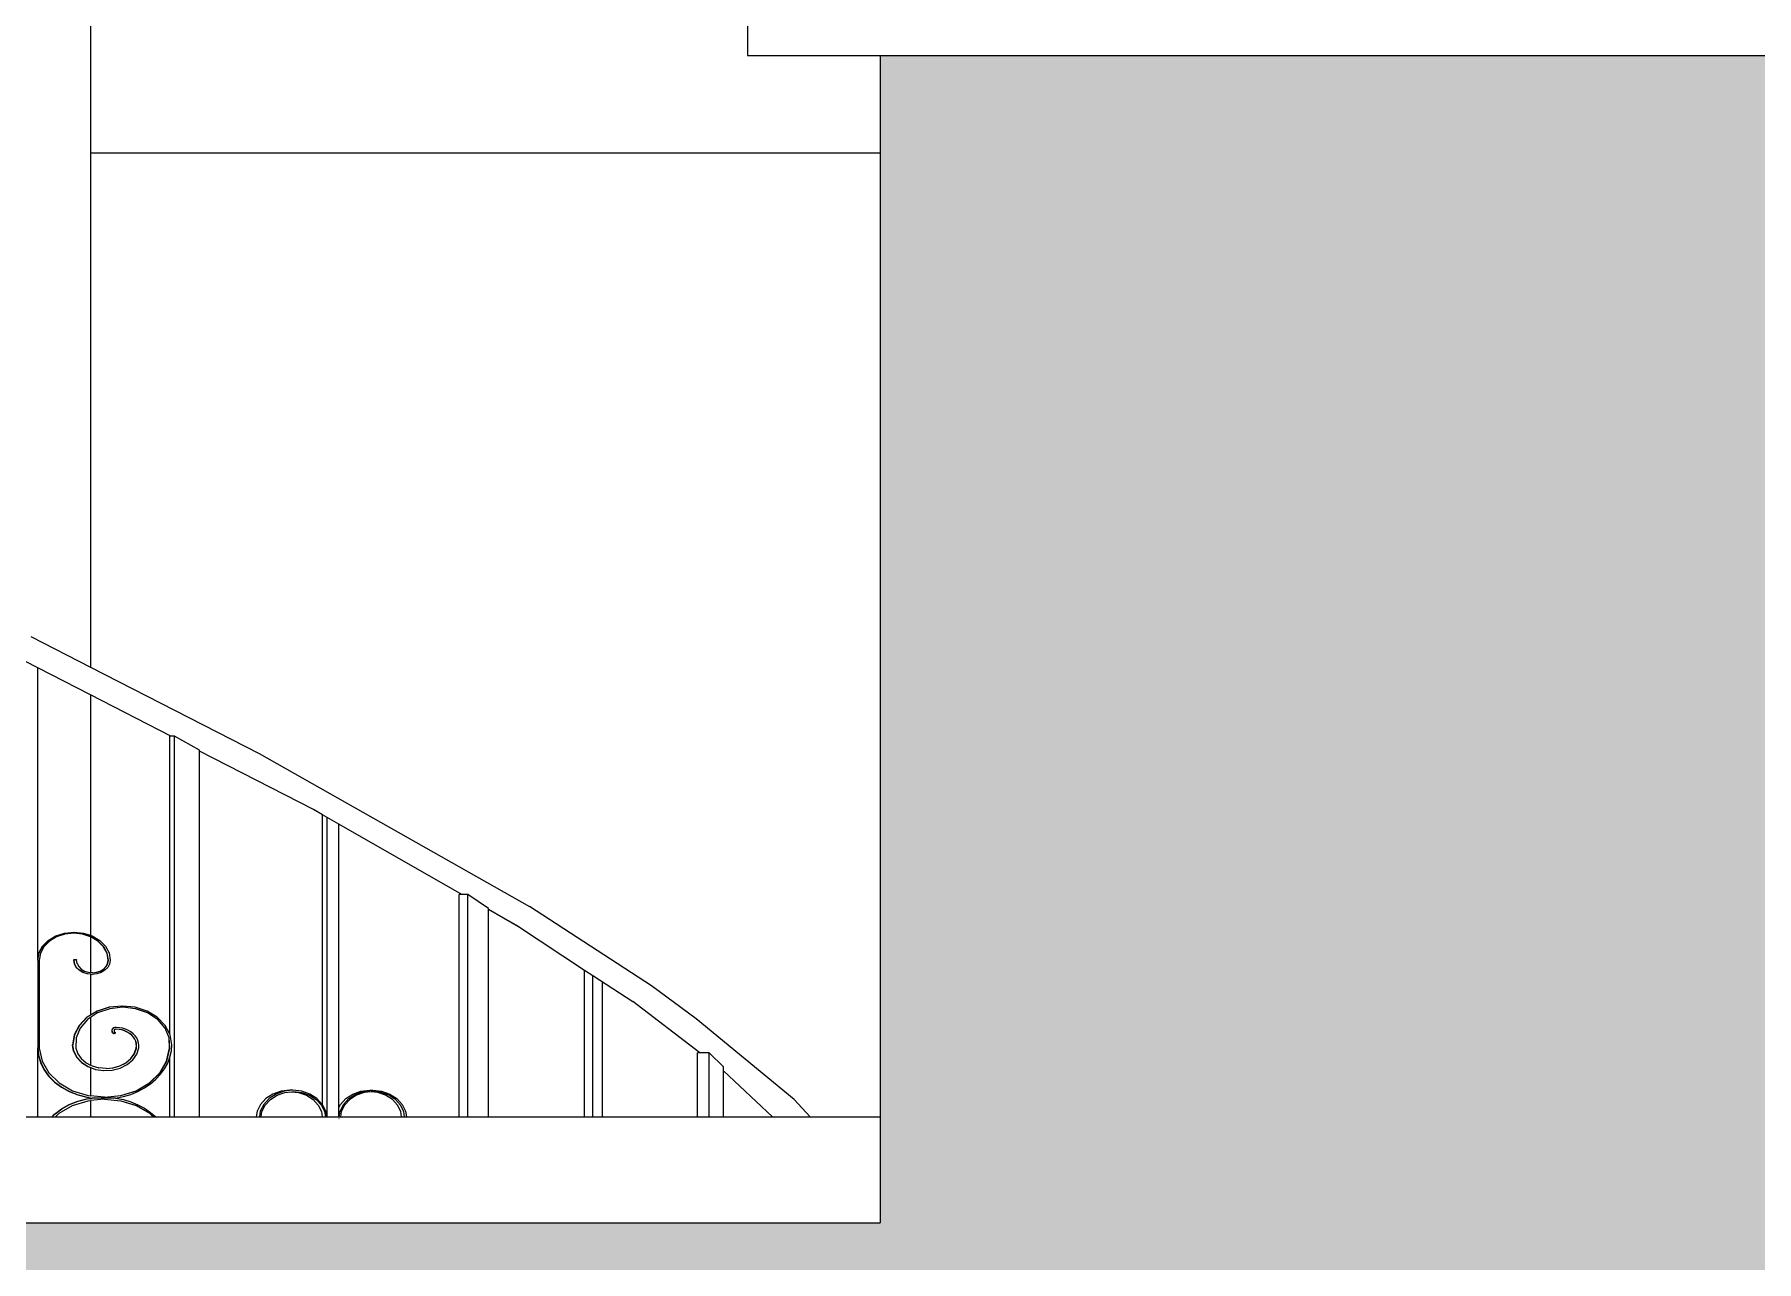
# Model space of a CAD drawing. Header units: millimetres. Extents: x 173236 to 801264, y -94969 to 615039.
# Drawn here: x 445871 to 447493, y -3010 to -1854 of the extents above; entities that cross this region are included whole.
import ezdxf

# ---------------------------------------------------------------- set-up
doc = ezdxf.new("R2010")
doc.units = ezdxf.units.MM
doc.header["$MEASUREMENT"] = 0
for name, color, linetype in [('VOX-A-ANNO-SYMB', 33, 'Continuous'), ('VOX-A-ELEV-1-NEAR', 130, 'Continuous'), ('VOX-A-STAIRS-STEPS', 140, 'Continuous'), ('VOX-A-WALL-PATT', 233, 'Continuous')]:
    doc.layers.add(name, color=color, linetype=linetype)

# ---------------------------------------------------------------- blocks, each defined once
blk = doc.blocks.new('SSS')
at = {"layer": 'VOX-A-WALL-PATT'}
for p, q in [((384224.9, -2257.9), (384224.9, -2389.3)), ((384224.9, -2389.3), (384968.7, -2389.3)), ((384224.9, -2389.3), (384224.9, -2547.4)), ((384224.9, -2547.4), (384224.9, -2873.8)), ((384168.7, -2845), (384224.9, -2873.8)), ((384224.9, -2900), (384163, -2868.1)), ((384175.3, -3148.6), (384175.3, -2874.5)), ((384224.9, -2873.8), (384383.6, -2955.3)), ((384224.9, -2900), (384224.9, -3126.4)), ((384300.4, -2938.8), (384224.9, -2900)), ((384299.6, -3219.7), (384299.6, -2938.8)), ((384300.4, -2938.8), (384299.6, -2938.8)), ((384304, -2938.8), (384300.4, -2938.8)), ((384327.5, -2952), (384304, -2938.8)), ((384304, -3297.4), (384304, -2938.8)), ((384327.5, -2952.8), (384327.5, -2952)), ((384434.8, -3008), (384327.5, -2952.8)), ((384327.5, -3297.4), (384327.5, -2952.8)), ((384383.6, -2955.3), (384638.4, -3099.2)), ((384443.4, -3013), (384434.8, -3008)), ((384443.4, -3286.2), (384443.4, -3013)), ((384447.7, -3015.4), (384443.4, -3013)), ((384447.7, -3297.4), (384447.7, -3015.4)), ((384458.9, -3021.8), (384447.7, -3015.4)), ((384574.8, -3088), (384458.9, -3021.8)), ((384458.9, -3288.6), (384458.9, -3021.8)), ((384572.1, -3297.4), (384572.1, -3088)), ((384574.8, -3088), (384572.1, -3088)), ((384576.4, -3088), (384574.8, -3088)), ((384580.2, -3088), (384576.4, -3088)), ((384599.7, -3101.1), (384580.2, -3088)), ((384580.2, -3297.4), (384580.2, -3088)), ((384599.7, -3101.7), (384599.7, -3101.1)), ((384599.7, -3101.7), (384627.9, -3118.3)), ((384599.7, -3102.2), (384599.7, -3101.7)), ((384627.9, -3118.3), (384599.7, -3102.2)), ((384599.7, -3297.4), (384599.7, -3102.2)), ((384753.3, -3174.1), (384638.4, -3099.2)), ((384185.1, -3131.2), (384192.1, -3126.9)), ((384185.3, -3131.2), (384192.4, -3126.9)), ((384192.9, -3127.9), (384186.1, -3132)), ((384192.1, -3126.9), (384200.4, -3124.3)), ((384192.4, -3126.9), (384200.6, -3124.3)), ((384200.7, -3125.4), (384192.9, -3127.9)), ((384200.4, -3124.3), (384200.6, -3124.3)), ((384200.6, -3124.3), (384209.2, -3123.4)), ((384209.1, -3124.5), (384200.7, -3125.4)), ((384217.3, -3125.4), (384209.1, -3124.5)), ((384209.2, -3123.4), (384209.4, -3123.4)), ((384209.4, -3123.4), (384218.2, -3124.3)), ((384224.9, -3127.8), (384217.3, -3125.4)), ((384217.6, -3125.4), (384217.3, -3125.4)), ((384225.4, -3127.9), (384217.6, -3125.4)), ((384218.2, -3124.3), (384224.9, -3126.4)), ((384224.9, -3126.4), (384226.5, -3126.9)), ((384224.9, -3127.8), (384224.9, -3161.5)), ((384225.2, -3127.9), (384224.9, -3127.8)), ((384231.9, -3132), (384225.2, -3127.9)), ((384232.2, -3132), (384225.4, -3127.9)), ((384226.5, -3126.9), (384233.5, -3131.2)), ((384627.9, -3118.3), (384690.3, -3159.2)), ((384175.3, -3148.6), (384176.3, -3143.1)), ((384175.3, -3150), (384176.5, -3143.1)), ((384176.3, -3143.1), (384179.7, -3136.7)), ((384176.5, -3143.1), (384179.9, -3136.7)), ((384177.7, -3143.4), (384176.6, -3150)), ((384180.9, -3137.3), (384177.7, -3143.4)), ((384179.7, -3136.7), (384185.1, -3131.2)), ((384179.9, -3136.7), (384185.3, -3131.2)), ((384186.1, -3132), (384180.9, -3137.3)), ((384237.1, -3137.3), (384231.9, -3132)), ((384237.4, -3137.3), (384232.2, -3132)), ((384233.5, -3131.2), (384238.9, -3136.7)), ((384240.4, -3143.4), (384237.1, -3137.3)), ((384240.6, -3143.4), (384237.4, -3137.3)), ((384238.9, -3136.7), (384242.3, -3143.1)), ((384241.5, -3150), (384240.4, -3143.4)), ((384241.7, -3150), (384240.6, -3143.4)), ((384242.3, -3143.1), (384243.5, -3150)), ((384175.3, -3150), (384175.3, -3148.6)), ((384175.3, -3150), (384175.3, -3232.4)), ((384176.6, -3150), (384176.6, -3232.9)), ((384209.2, -3149.8), (384209.3, -3149.5)), ((384209.2, -3150), (384209.2, -3149.8)), ((384209.2, -3150), (384209.4, -3150)), ((384209.8, -3153.5), (384209.2, -3150)), ((384209.3, -3149.5), (384209.5, -3149.3)), ((384209.4, -3150), (384209.5, -3149.8)), ((384210, -3153.5), (384209.4, -3150)), ((384209.5, -3149.3), (384209.8, -3149.2)), ((384209.5, -3149.8), (384209.6, -3149.5)), ((384209.6, -3149.5), (384209.8, -3149.3)), ((384209.8, -3149.2), (384210.1, -3149.1)), ((384209.8, -3149.3), (384210, -3149.2)), ((384211.5, -3156.7), (384209.8, -3153.5)), ((384210, -3149.2), (384210.3, -3149.1)), ((384211.7, -3156.7), (384210, -3153.5)), ((384210.1, -3149.1), (384210.3, -3149.1)), ((384210.3, -3149.1), (384210.4, -3149.1)), ((384210.4, -3149.1), (384210.6, -3149.1)), ((384210.6, -3149.1), (384210.9, -3149.1)), ((384210.9, -3149.1), (384211.2, -3149.2)), ((384211.2, -3149.2), (384211.5, -3149.3)), ((384211.5, -3149.3), (384211.7, -3149.5)), ((384214.2, -3159.4), (384211.5, -3156.7)), ((384211.7, -3149.5), (384211.8, -3149.8)), ((384214.4, -3159.4), (384211.7, -3156.7)), ((384212.4, -3153), (384211.8, -3149.8)), ((384212.4, -3153), (384213.8, -3155.8)), ((384213.8, -3155.8), (384216.2, -3158.3)), ((384217.7, -3161.5), (384214.2, -3159.4)), ((384217.9, -3161.5), (384214.4, -3159.4)), ((384216.2, -3158.3), (384219.3, -3160.1)), ((384221.8, -3162.9), (384217.7, -3161.5)), ((384222, -3162.9), (384217.9, -3161.5)), ((384219.3, -3160.1), (384222.9, -3161.3)), ((384222, -3162.9), (384221.8, -3162.9)), ((384224.9, -3163.2), (384222, -3162.9)), ((384222.9, -3161.3), (384224.9, -3161.5)), ((384226.8, -3161.7), (384224.9, -3161.5)), ((384224.9, -3163.2), (384224.9, -3201.7)), ((384226.2, -3163.3), (384224.9, -3163.2)), ((384226.2, -3163.3), (384226.5, -3163.3)), ((384230.9, -3162.9), (384226.5, -3163.3)), ((384226.8, -3161.7), (384230.4, -3161.3)), ((384230.4, -3161.3), (384234, -3160.1)), ((384230.4, -3161.3), (384230.7, -3161.3)), ((384230.7, -3161.3), (384234.3, -3160.1)), ((384235, -3161.5), (384230.9, -3162.9)), ((384234, -3160.1), (384237.1, -3158.3)), ((384234.3, -3160.1), (384237.3, -3158.3)), ((384238.5, -3159.4), (384235, -3161.5)), ((384237.1, -3158.3), (384239.5, -3155.8)), ((384237.3, -3158.3), (384239.7, -3155.8)), ((384241.2, -3156.7), (384238.5, -3159.4)), ((384239.5, -3155.8), (384241, -3153)), ((384239.7, -3155.8), (384241.2, -3153)), ((384241, -3153), (384241.5, -3150)), ((384241.2, -3153), (384241.7, -3150)), ((384242.9, -3153.5), (384241.2, -3156.7)), ((384241.5, -3150), (384241.7, -3150)), ((384243.5, -3150), (384242.9, -3153.5)), ((384690.3, -3297.4), (384690.3, -3159.2)), ((384690.3, -3159.2), (384698, -3164.2)), ((384698, -3164.2), (384735.7, -3188.9)), ((384698, -3297.4), (384698, -3164.2)), ((384707.2, -3297.4), (384707.2, -3170.2)), ((384795.4, -3205), (384753.3, -3174.1)), ((384242.5, -3194.3), (384231.2, -3197.9)), ((384242.7, -3194.3), (384231.4, -3197.9)), ((384243, -3195.7), (384231.6, -3199.6)), ((384242.7, -3194.3), (384242.5, -3194.3)), ((384254.5, -3193.1), (384242.7, -3194.3)), ((384255.2, -3194.3), (384243, -3195.7)), ((384254.5, -3193.1), (384254.8, -3193.1)), ((384266.8, -3194.3), (384254.8, -3193.1)), ((384267.3, -3195.7), (384255.2, -3194.3)), ((384278.1, -3197.9), (384266.8, -3194.3)), ((384278.6, -3199.6), (384267.3, -3195.7)), ((384267.5, -3195.7), (384267.3, -3195.7)), ((384278.9, -3199.6), (384267.5, -3195.7)), ((384799, -3237.1), (384735.7, -3188.9)), ((384214.1, -3211.3), (384209.5, -3220.1)), ((384214.4, -3211.3), (384209.7, -3220.1)), ((384221.5, -3203.7), (384214.1, -3211.3)), ((384221.8, -3203.7), (384214.4, -3211.3)), ((384222.1, -3205.9), (384215.2, -3213.9)), ((384224.9, -3201.7), (384221.5, -3203.7)), ((384231.4, -3197.9), (384221.8, -3203.7)), ((384224.9, -3204), (384222.1, -3205.9)), ((384231.2, -3197.9), (384224.9, -3201.7)), ((384231.6, -3199.6), (384224.9, -3204)), ((384224.9, -3204), (384224.9, -3248.7)), ((384287.8, -3203.7), (384278.1, -3197.9)), ((384288.1, -3205.9), (384278.6, -3199.6)), ((384288.4, -3205.9), (384278.9, -3199.6)), ((384295.2, -3211.3), (384287.8, -3203.7)), ((384295.1, -3213.9), (384288.1, -3205.9)), ((384295.3, -3213.9), (384288.4, -3205.9)), ((384299.6, -3219.7), (384295.2, -3211.3)), ((384887.6, -3281.1), (384795.4, -3205)), ((384209.5, -3220.1), (384207.9, -3229.5)), ((384209.7, -3220.1), (384208.1, -3229.5)), ((384211.4, -3223.2), (384211, -3232.9)), ((384215.2, -3213.9), (384211.4, -3223.2)), ((384245, -3215.6), (384244.9, -3216.3)), ((384244.9, -3216.3), (384245, -3217.1)), ((384245.4, -3214.8), (384245, -3215.6)), ((384245, -3217.1), (384245.4, -3217.9)), ((384245.3, -3215.6), (384245.1, -3216.3)), ((384245.1, -3216.3), (384245.3, -3217.1)), ((384245.7, -3214.8), (384245.3, -3215.6)), ((384245.3, -3217.1), (384245.7, -3217.9)), ((384246, -3214.2), (384245.4, -3214.8)), ((384245.4, -3217.9), (384246, -3218.5)), ((384246.3, -3214.2), (384245.7, -3214.8)), ((384245.7, -3217.9), (384246.3, -3218.5)), ((384246.8, -3213.7), (384246, -3214.2)), ((384246, -3218.5), (384246.8, -3219)), ((384247.1, -3213.7), (384246.3, -3214.2)), ((384246.3, -3218.5), (384247.1, -3219)), ((384247.8, -3213.4), (384246.8, -3213.7)), ((384247.1, -3219), (384246.8, -3219)), ((384246.8, -3219), (384247.1, -3219)), ((384247.1, -3216), (384247, -3216.4)), ((384247, -3216.4), (384247.1, -3216.9)), ((384248, -3213.4), (384247.1, -3213.7)), ((384247.3, -3215.6), (384247.1, -3216)), ((384247.1, -3216.9), (384247.3, -3217.2)), ((384247.2, -3219), (384247.1, -3219)), ((384247.2, -3219), (384247.1, -3219)), ((384247.3, -3219), (384247.2, -3219)), ((384247.7, -3215.3), (384247.3, -3215.6)), ((384247.3, -3217.2), (384247.6, -3217.6)), ((384247.6, -3219), (384247.3, -3219)), ((384247.6, -3217.6), (384247.8, -3217.7)), ((384247.8, -3218.9), (384247.6, -3219)), ((384248.1, -3215.1), (384247.7, -3215.3)), ((384248, -3213.4), (384247.8, -3213.4)), ((384247.8, -3217.7), (384248, -3217.8)), ((384248, -3218.8), (384247.8, -3218.9)), ((384248.8, -3213.3), (384248, -3213.4)), ((384248, -3217.8), (384248.1, -3217.9)), ((384248.1, -3218.7), (384248, -3218.8)), ((384248.6, -3214.9), (384248.1, -3215.1)), ((384248.1, -3217.9), (384248.2, -3218.1)), ((384248.2, -3218.5), (384248.1, -3218.7)), ((384248.2, -3218.1), (384248.3, -3218.3)), ((384248.3, -3218.3), (384248.2, -3218.5)), ((384249.1, -3214.9), (384248.6, -3214.9)), ((384248.9, -3213.3), (384248.8, -3213.3)), ((384248.9, -3213.3), (384249, -3213.3)), ((384252.1, -3213.5), (384249, -3213.3)), ((384251.7, -3215.1), (384249.1, -3214.9)), ((384254.4, -3215.6), (384251.7, -3215.1)), ((384251.9, -3215.1), (384251.7, -3215.1)), ((384254.6, -3215.6), (384251.9, -3215.1)), ((384255, -3214.1), (384252.1, -3213.5)), ((384257, -3216.5), (384254.4, -3215.6)), ((384257.2, -3216.5), (384254.6, -3215.6)), ((384257.9, -3214.9), (384255, -3214.1)), ((384259.4, -3217.6), (384257, -3216.5)), ((384259.7, -3217.6), (384257.2, -3216.5)), ((384260.6, -3216.1), (384257.9, -3214.9)), ((384261.6, -3218.9), (384259.4, -3217.6)), ((384261.9, -3218.9), (384259.7, -3217.6)), ((384263, -3217.5), (384260.6, -3216.1)), ((384263.5, -3220.5), (384261.6, -3218.9)), ((384263.8, -3220.5), (384261.9, -3218.9)), ((384265.1, -3219.2), (384263, -3217.5)), ((384265.2, -3222.3), (384263.5, -3220.5)), ((384265.4, -3222.3), (384263.8, -3220.5)), ((384267, -3221.1), (384265.1, -3219.2)), ((384266.5, -3224.3), (384265.2, -3222.3)), ((384266.7, -3224.3), (384265.4, -3222.3)), ((384267.4, -3226.3), (384266.5, -3224.3)), ((384267.6, -3226.3), (384266.7, -3224.3)), ((384268.5, -3223.2), (384267, -3221.1)), ((384267.9, -3228.5), (384267.4, -3226.3)), ((384268.2, -3228.5), (384267.6, -3226.3)), ((384269.5, -3225.5), (384268.5, -3223.2)), ((384270.2, -3227.8), (384269.5, -3225.5)), ((384270.5, -3230.2), (384270.2, -3227.8)), ((384298.9, -3223.2), (384295.1, -3213.9)), ((384299.1, -3223.2), (384295.3, -3213.9)), ((384299.3, -3232.9), (384298.9, -3223.2)), ((384299.5, -3232.9), (384299.1, -3223.2)), ((384299.8, -3220.1), (384299.6, -3219.7)), ((384301.4, -3229.5), (384299.8, -3220.1)), ((384175.3, -3234.8), (384175.3, -3232.4)), ((384175.3, -3232.4), (384176, -3239.4)), ((384175.3, -3234.8), (384175.8, -3239.4)), ((384175.3, -3297.4), (384175.3, -3234.8)), ((384175.8, -3239.4), (384177.7, -3246.3)), ((384176, -3239.4), (384178, -3246.3)), ((384176.6, -3232.9), (384179.2, -3244.9)), ((384207.9, -3229.5), (384208.1, -3229.5)), ((384208.9, -3235.6), (384207.9, -3229.5)), ((384209.1, -3235.6), (384208.1, -3229.5)), ((384208.9, -3235.6), (384211.7, -3241.3)), ((384209.1, -3235.6), (384212, -3241.3)), ((384211, -3232.9), (384212.8, -3238)), ((384211.7, -3241.3), (384216.4, -3246.3)), ((384212, -3241.3), (384216.6, -3246.3)), ((384212.8, -3238), (384216.1, -3242.6)), ((384216.1, -3242.6), (384220.8, -3246.5)), ((384258.1, -3246.5), (384262.7, -3242.6)), ((384258.3, -3246.5), (384262.9, -3242.6)), ((384259.3, -3248.3), (384264.6, -3243.9)), ((384262.7, -3242.6), (384266, -3238)), ((384262.9, -3242.6), (384266.2, -3238)), ((384264.6, -3243.9), (384268.4, -3238.5)), ((384266, -3238), (384267.8, -3232.9)), ((384266.2, -3238), (384268.1, -3232.9)), ((384267.8, -3232.9), (384268.1, -3230.7)), ((384267.8, -3232.9), (384268.1, -3232.9)), ((384268.1, -3230.7), (384267.9, -3228.5)), ((384268.1, -3232.9), (384268.3, -3230.7)), ((384268.3, -3230.7), (384268.2, -3228.5)), ((384268.4, -3238.5), (384270.3, -3232.5)), ((384270.3, -3232.5), (384270.5, -3230.2)), ((384296.6, -3244.9), (384299.3, -3232.9)), ((384296.9, -3244.9), (384299.5, -3232.9)), ((384297.6, -3246.9), (384299.6, -3241.4)), ((384299.3, -3232.9), (384299.5, -3232.9)), ((384299.6, -3241.4), (384299.7, -3241.2)), ((384299.6, -3297.4), (384299.6, -3241.4)), ((384299.7, -3241.2), (384301, -3235.4)), ((384301, -3235.4), (384301.4, -3229.5)), ((384796.8, -3297.4), (384796.8, -3237.1)), ((384799, -3237.1), (384796.8, -3237.1)), ((384803.2, -3237.1), (384799, -3237.1)), ((384807.8, -3237.1), (384803.2, -3237.1)), ((384821.2, -3250.3), (384807.8, -3237.1)), ((384807.8, -3297.4), (384807.8, -3237.1)), ((384177.7, -3246.3), (384181, -3252.9)), ((384178, -3246.3), (384181.2, -3252.9)), ((384179.2, -3244.9), (384185.6, -3256.1)), ((384181, -3252.9), (384185.4, -3259.1)), ((384181.2, -3252.9), (384185.6, -3259.1)), ((384185.4, -3259.1), (384190.9, -3264.7)), ((384185.6, -3256.1), (384195.4, -3265.6)), ((384185.6, -3259.1), (384191.2, -3264.7)), ((384216.4, -3246.3), (384222.4, -3250.2)), ((384216.6, -3246.3), (384222.6, -3250.2)), ((384220.8, -3246.5), (384224.9, -3248.7)), ((384222.4, -3250.2), (384224.9, -3251.1)), ((384222.6, -3250.2), (384229.7, -3252.8)), ((384224.9, -3248.7), (384226.4, -3249.5)), ((384224.9, -3251.1), (384224.9, -3277.7)), ((384224.9, -3251.1), (384229.5, -3252.8)), ((384226.4, -3249.5), (384232.8, -3251.3)), ((384229.5, -3252.8), (384229.7, -3252.8)), ((384229.7, -3252.8), (384237.2, -3253.9)), ((384239.5, -3251.9), (384232.8, -3251.3)), ((384237.2, -3253.9), (384237.4, -3253.9)), ((384237.4, -3253.9), (384245.2, -3253.5)), ((384239.5, -3251.9), (384246, -3251.3)), ((384245.2, -3253.5), (384252.7, -3251.6)), ((384246, -3251.3), (384252.4, -3249.5)), ((384246, -3251.3), (384246.3, -3251.3)), ((384246.3, -3251.3), (384252.6, -3249.5)), ((384252.4, -3249.5), (384258.1, -3246.5)), ((384252.6, -3249.5), (384258.3, -3246.5)), ((384252.7, -3251.6), (384259.3, -3248.3)), ((384280.4, -3265.6), (384290.2, -3256.1)), ((384280.6, -3265.6), (384290.4, -3256.1)), ((384286.5, -3262.1), (384290.9, -3257.4)), ((384290.2, -3256.1), (384296.6, -3244.9)), ((384290.4, -3256.1), (384296.9, -3244.9)), ((384290.9, -3257.4), (384294.6, -3252.3)), ((384294.6, -3252.3), (384297.6, -3246.9)), ((384821.2, -3254.1), (384821.2, -3250.3)), ((384821.2, -3254.1), (384867.2, -3297.4)), ((384821.2, -3297.4), (384821.2, -3254.1)), ((384190.9, -3264.7), (384197.4, -3269.5)), ((384191.2, -3264.7), (384197.7, -3269.5)), ((384195.4, -3265.6), (384208, -3272.9)), ((384197.4, -3269.5), (384204.8, -3273.6)), ((384197.7, -3269.5), (384205, -3273.6)), ((384204.8, -3273.6), (384212.8, -3276.9)), ((384205, -3273.6), (384213.1, -3276.9)), ((384208, -3272.9), (384222.5, -3277.4)), ((384212.8, -3276.9), (384221.4, -3279.1)), ((384213.1, -3276.9), (384221.6, -3279.1)), ((384253.3, -3277.4), (384267.8, -3272.9)), ((384253.5, -3277.4), (384268.1, -3272.9)), ((384255.8, -3278.4), (384262.8, -3276.3)), ((384262.8, -3276.3), (384269.5, -3273.6)), ((384267.8, -3272.9), (384280.4, -3265.6)), ((384268.1, -3272.9), (384280.6, -3265.6)), ((384269.5, -3273.6), (384275.7, -3270.3)), ((384275.7, -3270.3), (384281.4, -3266.4)), ((384281.4, -3266.4), (384286.5, -3262.1)), ((384396.7, -3276.1), (384390.1, -3280.3)), ((384399.7, -3276.1), (384393.1, -3280.3)), ((384404.4, -3273.4), (384396.7, -3276.1)), ((384407.4, -3273.4), (384399.7, -3276.1)), ((384400.6, -3277.1), (384408, -3274.5)), ((384412.7, -3272.5), (384404.4, -3273.4)), ((384415.6, -3272.5), (384407.4, -3273.4)), ((384408, -3274.5), (384414.4, -3273.8)), ((384415.6, -3272.5), (384412.7, -3272.5)), ((384414.4, -3273.8), (384415.9, -3273.7)), ((384414.4, -3273.8), (384420.8, -3274.5)), ((384423.9, -3273.4), (384415.6, -3272.5)), ((384415.9, -3273.7), (384423.8, -3274.5)), ((384420.8, -3274.5), (384428.2, -3277.1)), ((384423.8, -3274.5), (384431.1, -3277.1)), ((384431.6, -3276.1), (384423.9, -3273.4)), ((384438.2, -3280.3), (384431.6, -3276.1)), ((384465.3, -3280.3), (384471.9, -3276.1)), ((384468.3, -3280.3), (384474.9, -3276.1)), ((384471.9, -3276.1), (384479.6, -3273.4)), ((384474.9, -3276.1), (384482.6, -3273.4)), ((384482.7, -3274.5), (384475.3, -3277.1)), ((384479.6, -3273.4), (384487.9, -3272.5)), ((384482.6, -3273.4), (384490.8, -3272.5)), ((384489.1, -3273.8), (384482.7, -3274.5)), ((384487.9, -3272.5), (384490.8, -3272.5)), ((384490.6, -3273.7), (384489.1, -3273.8)), ((384495.5, -3274.5), (384489.1, -3273.8)), ((384498.5, -3274.5), (384490.6, -3273.7)), ((384490.8, -3272.5), (384499.1, -3273.4)), ((384502.9, -3277.1), (384495.5, -3274.5)), ((384505.8, -3277.1), (384498.5, -3274.5)), ((384499.1, -3273.4), (384506.8, -3276.1)), ((384506.8, -3276.1), (384513.4, -3280.3)), ((384190.9, -3295), (384197.4, -3290.1)), ((384191.2, -3295), (384197.7, -3290.1)), ((384195.4, -3294.1), (384208, -3286.8)), ((384197.4, -3290.1), (384204.8, -3286)), ((384197.7, -3290.1), (384205, -3286)), ((384204.8, -3286), (384212.8, -3282.8)), ((384205, -3286), (384213.1, -3282.8)), ((384208, -3286.8), (384222.5, -3282.3)), ((384212.8, -3282.8), (384221.4, -3280.6)), ((384213.1, -3282.8), (384221.6, -3280.6)), ((384221.4, -3279.1), (384221.6, -3279.1)), ((384221.4, -3280.6), (384221.6, -3280.6)), ((384221.6, -3279.1), (384224.9, -3279.6)), ((384221.6, -3280.6), (384224.9, -3280.1)), ((384222.5, -3277.4), (384224.9, -3277.7)), ((384222.5, -3282.3), (384224.9, -3282)), ((384238, -3279), (384224.9, -3277.7)), ((384224.9, -3279.6), (384224.9, -3280.1)), ((384224.9, -3279.6), (384226.4, -3279.8)), ((384224.9, -3280.1), (384226.4, -3279.8)), ((384238, -3280.7), (384224.9, -3282)), ((384224.9, -3282), (384224.9, -3297.4)), ((384248.5, -3279.8), (384226.4, -3279.8)), ((384238, -3279), (384253.3, -3277.4)), ((384238, -3280.7), (384253.3, -3282.3)), ((384248.5, -3279.8), (384255.8, -3278.4)), ((384248.5, -3279.8), (384255.8, -3281.3)), ((384253.3, -3277.4), (384253.5, -3277.4)), ((384253.3, -3282.3), (384267.8, -3286.8)), ((384253.3, -3282.3), (384253.5, -3282.3)), ((384253.5, -3282.3), (384268.1, -3286.8)), ((384255.8, -3281.3), (384262.8, -3283.4)), ((384262.8, -3283.4), (384269.5, -3286.1)), ((384267.8, -3286.8), (384280.4, -3294.1)), ((384268.1, -3286.8), (384280.6, -3294.1)), ((384269.5, -3286.1), (384275.7, -3289.4)), ((384275.7, -3289.4), (384281.4, -3293.3)), ((384381.9, -3292.3), (384381, -3297.4)), ((384385, -3285.8), (384381.9, -3292.3)), ((384384.8, -3292.3), (384384, -3297.4)), ((384388, -3285.8), (384384.8, -3292.3)), ((384390.1, -3280.3), (384385, -3285.8)), ((384385.7, -3297.4), (384386.4, -3292.6)), ((384386.4, -3292.6), (384389.5, -3286.4)), ((384393.1, -3280.3), (384388, -3285.8)), ((384389.5, -3286.4), (384394.3, -3281.1)), ((384394.3, -3281.1), (384400.6, -3277.1)), ((384428.2, -3277.1), (384434.5, -3281.1)), ((384431.1, -3277.1), (384437.4, -3281.1)), ((384434.5, -3281.1), (384439.3, -3286.4)), ((384437.4, -3281.1), (384442.3, -3286.4)), ((384443.2, -3285.8), (384438.2, -3280.3)), ((384439.3, -3286.4), (384442.4, -3292.6)), ((384442.3, -3286.4), (384445.3, -3292.6)), ((384442.4, -3292.6), (384443.1, -3297.4)), ((384443.4, -3286.2), (384443.2, -3285.8)), ((384446.4, -3292.3), (384443.4, -3286.2)), ((384445.3, -3292.6), (384446.1, -3297.4)), ((384447.2, -3297.4), (384446.4, -3292.3)), ((384458.9, -3288.6), (384460.3, -3285.8)), ((384458.9, -3297.4), (384458.9, -3288.6)), ((384459.2, -3297.4), (384460, -3292.3)), ((384460, -3292.3), (384463.2, -3285.8)), ((384460.3, -3285.8), (384465.3, -3280.3)), ((384461.1, -3292.6), (384460.4, -3297.4)), ((384464.2, -3286.4), (384461.1, -3292.6)), ((384463.2, -3285.8), (384468.3, -3280.3)), ((384469, -3281.1), (384464.2, -3286.4)), ((384475.3, -3277.1), (384469, -3281.1)), ((384509.2, -3281.1), (384502.9, -3277.1)), ((384512.1, -3281.1), (384505.8, -3277.1)), ((384514, -3286.4), (384509.2, -3281.1)), ((384517, -3286.4), (384512.1, -3281.1)), ((384513.4, -3280.3), (384518.5, -3285.8)), ((384517.1, -3292.6), (384514, -3286.4)), ((384520, -3292.6), (384517, -3286.4)), ((384517.8, -3297.4), (384517.1, -3292.6)), ((384518.5, -3285.8), (384521.6, -3292.3)), ((384520.8, -3297.4), (384520, -3292.6)), ((384521.6, -3292.3), (384522.5, -3297.4)), ((384887.6, -3281.1), (384902.7, -3297.4)), ((384188.6, -3297.4), (384190.9, -3295)), ((384188.8, -3297.4), (384191.2, -3295)), ((384192, -3297.4), (384195.4, -3294.1)), ((384280.4, -3294.1), (384283.8, -3297.4)), ((384280.6, -3294.1), (384284.1, -3297.4)), ((384281.4, -3293.3), (384286.5, -3297.6)), ((384458.9, -3299.1), (384459, -3299.1))]:
    blk.add_line(p, q, dxfattribs=at)

msp = doc.modelspace()

# ---------------------------------------------------------------- hatches: boundary and pattern name
at = {"layer": 'VOX-A-ANNO-SYMB', "transparency": 33554551}
h = msp.add_hatch(dxfattribs=at)
h.set_pattern_fill('AR-BRSTD', color=256, scale=25)
h.set_pattern_definition([(0, (-1054176.725, 0), (0, 66.675), []), (90, (-1054176.73, 0), (-100, 66.675), [66.675, -66.675])])
h.paths.add_polyline_path([(443234.9, -7823.8), (443234.9, -8173.8), (443234.9, -10573.8), (446437.6, -10573.8), (446437.6, -8173.8), (446437.6, -7823.8)])
h.paths.add_polyline_path([(444564.8, -10223.8), (443464.9, -10223.8), (443464.9, -8423.8), (444564.8, -8423.8)], flags=16)
h.paths.add_polyline_path([(444514.8, -10173.8), (443514.9, -10173.8), (443514.9, -8473.8), (444514.8, -8473.8)], flags=0)
h.paths.add_polyline_path([(444464.8, -10123.8), (443564.9, -10123.8), (443564.9, -8523.8), (444464.8, -8523.8)], flags=0)
h.paths.add_polyline_path([(444414.8, -10073.8), (444039.9, -10073.8), (444039.9, -8573.8), (444414.8, -8573.8)], flags=0)
h.paths.add_polyline_path([(445607.6, -8423.8), (446207.6, -8423.8), (446207.6, -10223.8), (445607.6, -10223.8)], flags=16)
h.paths.add_polyline_path([(445657.6, -8473.8), (446157.6, -8473.8), (446157.6, -10173.8), (445657.6, -10173.8)], flags=0)
h.paths.add_polyline_path([(445707.6, -8523.8), (446107.6, -8523.8), (446107.6, -10123.8), (445707.6, -10123.8)], flags=0)
h.paths.add_polyline_path([(443989.9, -10073.8), (443614.9, -10073.8), (443614.9, -8573.8), (443989.9, -8573.8)], flags=0)
h.paths.add_polyline_path([(447684.5, -10573.8), (449818.7, -10573.8), (449818.7, -7823.8), (447684.5, -7823.8), (447684.5, -8173.8)])
h.paths.add_polyline_path([(446667.7, -2973.8), (440084.7, -2973.8), (440084.7, -4173.8), (449818.7, -4173.8), (449818.7, -1873.8), (446667.7, -1873.8)])

# ---------------------------------------------------------------- linework, layer by layer
at = {"layer": 'VOX-A-ELEV-1-NEAR'}
for p, q in [((446667.7, -1873.8), (446667.7, -2973.8)), ((439984.7, -2873.8), (446667.7, -2873.8)), ((439984.7, -2973.8), (446667.7, -2973.8))]:
    msp.add_line(p, q, dxfattribs=at)
msp.add_lwpolyline([(449818.7, -1723.8), (446542.7, -1723.8), (446542.7, -1873.8), (449818.7, -1873.8)], dxfattribs=at)

# ---------------------------------------------------------------- block references
at = {"layer": 'VOX-A-STAIRS-STEPS'}
msp.add_blockref('SSS', (61699, 423.6), dxfattribs=at)

doc.saveas('drawing.dxf')
